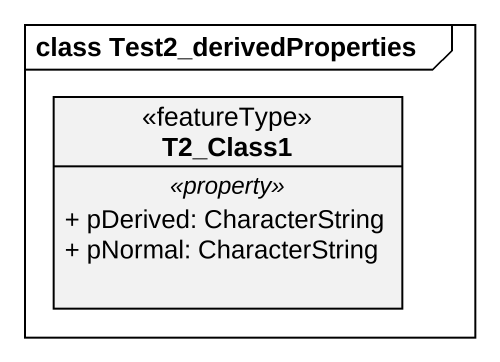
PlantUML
@startuml
mainframe class Test2_derivedProperties
hide circle
hide empty members
skinparam classAttributeIconSize 0
class T2_Class1 <<featureType>> {
  .. <<property>> ..
  + pDerived: CharacterString
  + pNormal: CharacterString
}
@enduml
